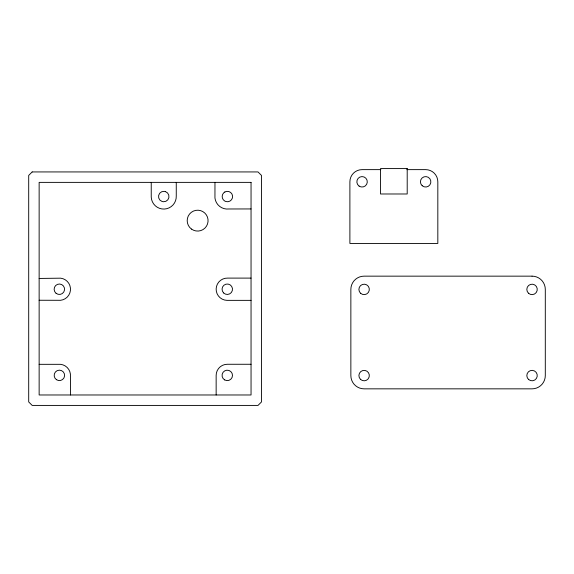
<?xml version="1.0" encoding="UTF-8"?>
<svg xmlns="http://www.w3.org/2000/svg" width="574" height="574" viewBox="0 0 574 574"><rect width="100%" height="100%" fill="white"/><g stroke="black" fill="none" stroke-linecap="round" stroke-linejoin="round"><path stroke-width="0.86" d="M39.14 278.447L60.665 278.175A11.136 11.136 0 0 1 70.415 290.544A11.136 11.136 0 0 1 58.046 300.288L39.14 300.252M251.046 208.943L228.883 208.979A12.528 12.528 0 0 1 214.949 198.037L214.97 182.374M380.878 169.631L362.072 169.631A12.176 12.176 0 0 0 349.889 181.807L349.889 243.433L437.826 243.433L437.826 181.807A12.176 12.176 0 0 0 425.643 169.631L406.844 169.631M251.046 278.103L227.627 278.103A11.136 11.136 0 0 0 216.154 288.887A11.136 11.136 0 0 0 226.938 300.36L251.046 300.36M251.046 364.268L227.282 364.268A11.136 11.136 0 0 0 216.147 375.403L216.147 394.977M39.14 364.325L60.492 364.325A11.136 11.136 0 0 1 70.43 376.537L70.43 394.977M176.261 182.374L176.261 195.964A12.528 12.528 0 0 1 164.322 209.051A12.528 12.528 0 0 1 151.235 197.112L151.235 182.374M32.18 171.935L28.7 175.414L28.7 401.936L32.18 405.416L258.006 405.416L261.486 401.936L261.486 175.414L258.006 171.935L32.18 171.935M224.85 191.981L223.76 192.792A5.216 5.216 0 0 0 224.707 201.015L225.955 201.56A5.216 5.216 0 0 0 232.57 195.942A5.216 5.216 0 0 0 224.85 191.981M407.203 168.584L380.512 168.584L380.512 193.983L407.203 193.983L407.203 168.584M251.046 182.374L39.14 182.374L39.14 394.977L251.046 394.977L251.046 182.374M532.041 276.151L364.117 276.151A13.259 13.259 0 0 0 350.858 289.411L350.858 375.583A13.259 13.259 0 0 0 364.117 388.842L532.041 388.842A13.259 13.259 0 0 0 545.3 375.583L545.3 289.411A13.259 13.259 0 0 0 532.041 276.151M165.434 191.601L164.099 191.336A5.216 5.216 0 0 0 162.069 201.481L163.403 201.747A5.216 5.216 0 0 0 165.434 191.601M191.508 229.091A10.44 10.44 0 0 0 208.018 221.715A10.44 10.44 0 0 0 193.381 211.103A10.44 10.44 0 0 0 191.508 229.091M56.41 379.665A5.216 5.216 0 0 0 64.597 375.819A5.216 5.216 0 0 0 57.178 370.653A5.216 5.216 0 0 0 56.41 379.665M56.073 293.292A5.216 5.216 0 0 0 64.51 290.042A5.216 5.216 0 0 0 57.479 284.36A5.216 5.216 0 0 0 56.073 293.292M223.602 292.934A5.216 5.216 0 0 0 232.327 290.566A5.216 5.216 0 0 0 225.919 284.195A5.216 5.216 0 0 0 223.602 292.934M224.635 379.902A5.216 5.216 0 0 0 232.499 375.446A5.216 5.216 0 0 0 224.707 370.861A5.216 5.216 0 0 0 224.635 379.902M422.184 185.718A5.216 5.216 0 0 0 430.758 182.848A5.216 5.216 0 0 0 423.992 176.857A5.216 5.216 0 0 0 422.184 185.718M359.094 186.091A5.216 5.216 0 0 0 367.274 182.245A5.216 5.216 0 0 0 359.848 177.086A5.216 5.216 0 0 0 359.094 186.091M528.704 379.593A5.216 5.216 0 0 0 537.185 376.472A5.216 5.216 0 0 0 530.24 370.682A5.216 5.216 0 0 0 528.704 379.593M528.482 293.228A5.216 5.216 0 0 0 537.128 290.588A5.216 5.216 0 0 0 530.519 284.417A5.216 5.216 0 0 0 528.482 293.228M360.673 293.336A5.216 5.216 0 0 0 369.233 290.43A5.216 5.216 0 0 0 362.438 284.467A5.216 5.216 0 0 0 360.673 293.336M360.429 379.278A5.216 5.216 0 0 0 369.161 376.931A5.216 5.216 0 0 0 362.768 370.546A5.216 5.216 0 0 0 360.429 379.278"/></g></svg>
